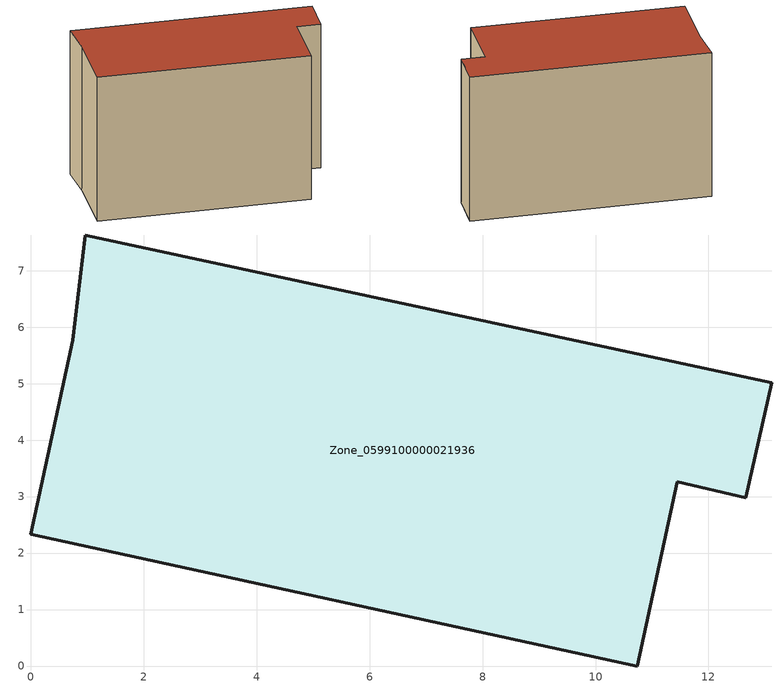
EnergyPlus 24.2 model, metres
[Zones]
Zone_0599100000021936
 floor ground (C_G): 0.97,7.63 13.12,5.02 12.66,2.98 11.45,3.26 10.74,0 0,2.33 0.75,5.77 z0
 wall outside (C_F): 0,2.33 10.74,0 11.45,3.26 12.66,2.98 13.12,5.02 0.97,7.63 0.75,5.77 0,2.33 z0:8.05
 roof outside (C_R): 13.12,5.02 0.97,7.63 0.75,5.77 0,2.33 10.74,0 11.45,3.26 12.66,2.98 z8.05
[BUILDING]
Pand.0599100000021936: North Axis=0; Terrain=City; Loads Convergence Tolerance Value=0.04; Temperature Convergence Tolerance Value=0.4; Solar Distribution=FullExterior; Maximum Number of Warmup Days=25; Minimum Number of Warmup Days=1
[Site:Location]
Rotterdam.The.Hague.AP_ZH_NLD Design_Conditions: Latitude=51.96; Longitude=4.45; Time Zone=1; Elevation=-4.5
[SITE:GROUNDTEMPERATURE:BUILDINGSURFACE]
18, 18, 18, 18, 18, 18, 18, 18, 18, 18, 18, 18
[MATERIAL] Thermal Absorptance=0.9; Solar Absorptance=0.7; Visible Absorptance=0.7
Name | Roughness | Thickness | Conductivity | Density | Specific Heat
G.TI.1975-1991 | MediumSmooth | 0.15 | 0.288461 | 540 | 1210
F.TI.1975-1991 | Rough | 0.3 | 0.230769 | 1920 | 840
R.TI.1975-1991 | MediumRough | 0.2 | 0.153846 | 1500 | 1000
[CONSTRUCTION]
C_G: G.TI.1975-1991
C_F: F.TI.1975-1991
C_R: R.TI.1975-1991
[ZONE]
Zone_0599100000021936: Type=1; Multiplier=1; Ceiling Height=Autocalculate; Volume=Autocalculate; Floor Area=autocalculate; Part of Total Floor Area=Yes
[ZONEINFILTRATION:DESIGNFLOWRATE]
Infil_Zone_0599100000021936: Zone or ZoneList or Space or SpaceList=Zone_0599100000021936; Schedule=AlwaysOn; Design Flow Rate Calculation Method=Flow/Area; Flow Rate per Floor Area=0.003; Constant Term Coefficient=1; Temperature Term Coefficient=0; Velocity Term Coefficient=0; Velocity Squared Term Coefficient=0
[HVACTEMPLATE:ZONE:IDEALLOADSAIRSYSTEM]
Zone_0599100000021936: Maximum Heating Supply Air Temperature=50; Minimum Cooling Supply Air Temperature=13; Maximum Heating Supply Air Humidity Ratio=0.0156; Minimum Cooling Supply Air Humidity Ratio=0.0077; Heating Limit=NoLimit; Cooling Limit=NoLimit; Dehumidification Control Type=ConstantSensibleHeatRatio; Cooling Sensible Heat Ratio=0.7; Dehumidification Setpoint=60; Humidification Control Type=None; Humidification Setpoint=30; Outdoor Air Method=None; Outdoor Air Flow Rate per Person=0.00944; Outdoor Air Flow Rate per Zone Floor Area=0; Outdoor Air Flow Rate per Zone=0; Demand Controlled Ventilation Type=None; Outdoor Air Economizer Type=NoEconomizer; Heat Recovery Type=None; Sensible Heat Recovery Effectiveness=0.7; Latent Heat Recovery Effectiveness=0.65
[ZONECONTROL:THERMOSTAT]
ThermostatControl_Zone_0599100000021936: Zone or ZoneList=Zone_0599100000021936; Control Type Schedule=DualSetpointControlType; Control 1=Thermostat_Zone_0599100000021936; Temperature Difference Between Cutout And Setpoint=0
[THERMOSTATSETPOINT:DUALSETPOINT]
Thermostat_Zone_0599100000021936: Heating Setpoint Temperature Schedule=HeatingSetpoint_Zone_0599100000021936; Cooling Setpoint Temperature Schedule=CoolingSetpoint_Zone_0599100000021936
[SCHEDULE:COMPACT]
HeatingSetpoint_Zone_0599100000021936: Through: 12/31, For: AllDays, Until: 24:00, 21
CoolingSetpoint_Zone_0599100000021936: Through: 12/31, For: AllDays, Until: 24:00, 24
DualSetpointControlType: Through: 12/31, For: AllDays, Until: 24:00, 4
AlwaysOn: Through: 12/31, For: AllDays, Until: 24:00, 1
